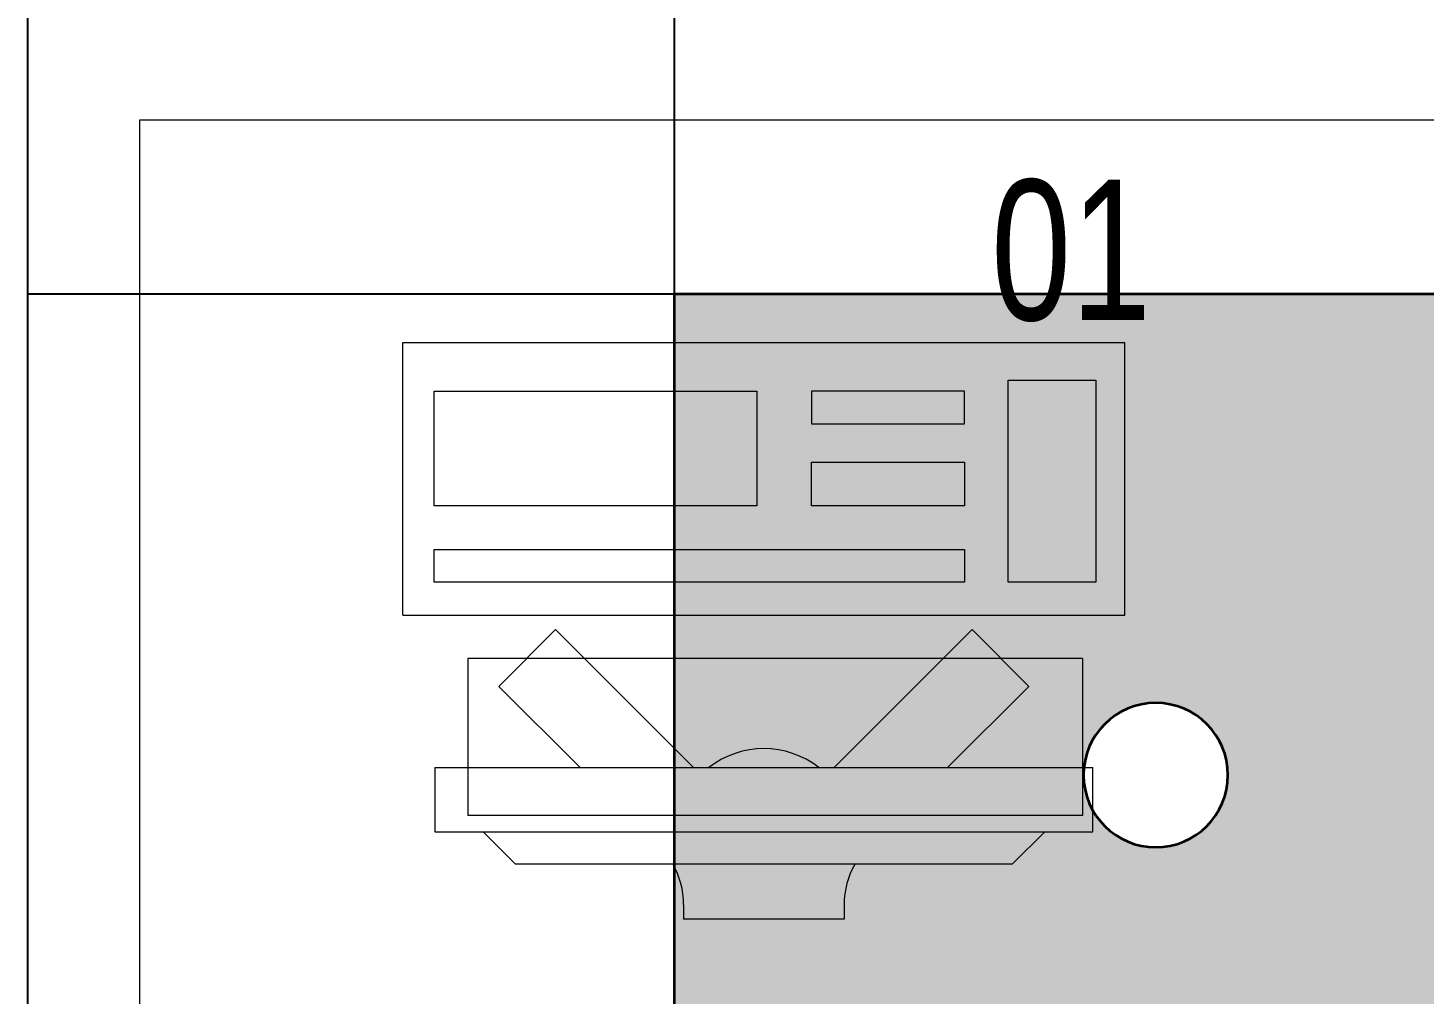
# Model space of a CAD drawing. Header units: inches. Extents: x -12418 to 183584, y -29325 to 19878.
# Drawn here: x 40997 to 41867, y -10037 to -9434 of the extents above; entities that cross this region are included whole.
import ezdxf
from ezdxf.enums import TextEntityAlignment as Align

# ---------------------------------------------------------------- set-up
doc = ezdxf.new("R2010")
doc.units = ezdxf.units.IN
doc.header["$LTSCALE"] = 25
doc.header["$MEASUREMENT"] = 0
doc.linetypes.add('DASHDOT', pattern=[25.4, 12.7, -6.35, 0, -6.35])
doc.layers.get('0').update_dxf_attribs({"color": 8})
for name, color, linetype, lineweight in [('00-Ground Floor$0$72_EGR_EQP_TAG', 142, 'Continuous', 5), ('00-Ground Floor$0$LOADING', 253, 'Continuous', 5), ('00-Ground Floor$0$Walls', 251, 'Continuous', 5), ('E-LITE-CIRC-NUMB', 6, 'Continuous', 25), ('E-LITE-CLNG', 150, 'Continuous', 35), ('E-LITE-CLNG-CNDT', 6, 'DASHDOT', 35), ('E-LITE-CTRL', 6, 'Continuous', 25), ('E-LITE-IDEN', 6, 'Continuous', 25)]:
    doc.layers.add(name, color=color, linetype=linetype, lineweight=lineweight)
doc.layers.add('00-Ground Floor$0$False Ceiling', color=251, linetype='Continuous')
doc.styles.add('00-Ground Floor$0$X3G_ENTITY_257CFD', font='swisscl.ttf', dxfattribs={"height": 200})
doc.styles.add('DC_Simplex', font='SIMPLEX.shx', dxfattribs={"width": 0.7})

# ---------------------------------------------------------------- blocks, each defined once
blk = doc.blocks.new('00-Ground Floor$0$GF21043-P')
at = {"color": 0}
for p, q in [((0.8, 0), (0.8, 0.75)), ((-0.8, 0), (0.8, 0))]:
    blk.add_line(p, q, dxfattribs=at)
blk = doc.blocks.new('00-Ground Floor$0$ITCWLS1-P')
at = {"layer": '00-Ground Floor$0$LOADING'}
for p, q in [((-0.17, 0.45), (-0.17, 0)), ((-0.17, 0.45), (0, 0.45)), ((0, 0.45), (0, 0)), ((-0.26509, 0.43, 0), (-0.30509, 0.43, 0)), ((-0.30509, 0.43, 0), (-0.30509, 0.02, 0)), ((-0.26509, 0.43, 0), (-0.26509, 0.02, 0)), ((-0.14957, 0.43047), (-0.12914, 0.43047)), ((-0.12914, 0.43047), (-0.12914, 0.40893)), ((-0.197, 0.40939), (-0.295, 0.40939)), ((-0.295, 0.02639), (-0.295, 0.40939)), ((-0.197, 0.02639), (-0.197, 0.40939)), ((-0.32509, 0.38, 0), (-0.30509, 0.4, 0)), ((-0.32509, 0.38, 0), (-0.32509, 0.07, 0)), ((-0.35032, 0.275), (-0.35961, 0.275)), ((-0.35961, 0.175), (-0.35961, 0.275)), ((-0.35032, 0.175), (-0.35961, 0.175)), ((-0.32509, 0.07, 0), (-0.30509, 0.05, 0)), ((-0.197, 0.02639), (-0.295, 0.02639)), ((-0.30509, 0.02, 0), (-0.26509, 0.02, 0)), ((-0.17, 0), (0, 0))]:
    blk.add_line(p, q, dxfattribs=at)
at = {"layer": '00-Ground Floor$0$LOADING', "extrusion": (2.48281e-10, 3.18408e-10, -1)}
for p, q in [((-0.26509, 0.33952), (-0.21443, 0.39019)), ((-0.17907, 0.35483), (-0.21443, 0.39019)), ((-0.26509, 0.26881), (-0.17907, 0.35483))]:
    blk.add_line(p, q, dxfattribs=at)
at = {"layer": '00-Ground Floor$0$LOADING', "extrusion": (2.48281e-10, -3.18408e-10, -1)}
for p, q in [((-0.26509, 0.18119), (-0.17907, 0.09517)), ((-0.26509, 0.11048), (-0.21443, 0.05981)), ((-0.17907, 0.09517), (-0.21443, 0.05981))]:
    blk.add_line(p, q, dxfattribs=at)
at = {"layer": '00-Ground Floor$0$LOADING'}
for points in [[(-0.12914, 0.40893), (-0.12914, 0.09996), (-0.14957, 0.09996), (-0.14957, 0.43047)], [(-0.14957, 0.09997), (-0.14957, 0.09997), (-0.14957, 0.09997), (-0.14957, 0.09997), (-0.14957, 0.09997), (-0.14957, 0.09997), (-0.14957, 0.09997), (-0.14957, 0.09997), (-0.14957, 0.09997)], [(-0.14957, 0.09997), (-0.14957, 0.09997), (-0.14957, 0.09997), (-0.14957, 0.09997), (-0.14957, 0.09997), (-0.14957, 0.09997), (-0.14957, 0.09997), (-0.14957, 0.09997), (-0.14957, 0.09997), (-0.14957, 0.09997), (-0.14957, 0.09997), (-0.14957, 0.09997), (-0.14957, 0.09997), (-0.14957, 0.09997), (-0.14957, 0.09997), (-0.14957, 0.09997), (-0.14957, 0.09997), (-0.14957, 0.09997)], [(-0.14957, 0.09996), (-0.14957, 0.09996), (-0.14957, 0.09996), (-0.14957, 0.09996), (-0.14957, 0.09996), (-0.14957, 0.09996), (-0.14957, 0.09996), (-0.14957, 0.09996), (-0.14957, 0.09996), (-0.14957, 0.09996)], [(-0.14957, 0.09996), (-0.14957, 0.09996), (-0.14957, 0.09996), (-0.14957, 0.09996), (-0.14957, 0.09996), (-0.14957, 0.09996), (-0.14957, 0.09996)], [(-0.14957, 0.09997), (-0.14957, 0.09997), (-0.14957, 0.09997), (-0.14957, 0.09997), (-0.14957, 0.09997), (-0.14957, 0.09997), (-0.14957, 0.09997), (-0.14957, 0.09997), (-0.14957, 0.09997), (-0.14957, 0.09997)], [(-0.14957, 0.09997), (-0.14957, 0.09997), (-0.14957, 0.09997), (-0.14957, 0.09997), (-0.14957, 0.09997), (-0.14957, 0.09997), (-0.14957, 0.09997), (-0.14957, 0.09997), (-0.14957, 0.09997), (-0.14957, 0.09997), (-0.14957, 0.09997), (-0.14957, 0.09997), (-0.14957, 0.09997), (-0.14957, 0.09997), (-0.14957, 0.09997)], [(-0.14957, 0.09997), (-0.14957, 0.09997), (-0.14957, 0.09997), (-0.14957, 0.09997), (-0.14957, 0.09997), (-0.14957, 0.09997), (-0.14957, 0.09997), (-0.14957, 0.09997), (-0.14957, 0.09997), (-0.14957, 0.09997)], [(-0.14957, 0.09997), (-0.14957, 0.09997), (-0.14957, 0.09997), (-0.14957, 0.09997), (-0.14957, 0.09997), (-0.14957, 0.09997), (-0.14957, 0.09997), (-0.14957, 0.09997), (-0.14957, 0.09997), (-0.14957, 0.09997)], [(-0.14957, 0.09996), (-0.14957, 0.09996), (-0.14957, 0.09996), (-0.14957, 0.09996), (-0.14957, 0.09996), (-0.14957, 0.09996), (-0.14957, 0.09996), (-0.14957, 0.09996), (-0.14957, 0.09996), (-0.14957, 0.09996), (-0.14957, 0.09996), (-0.14957, 0.09996), (-0.14957, 0.09996), (-0.14957, 0.09996), (-0.14957, 0.09996), (-0.14957, 0.09996), (-0.14957, 0.09996), (-0.14957, 0.09996), (-0.14957, 0.09997), (-0.14957, 0.09997), (-0.14957, 0.09997), (-0.14957, 0.09997), (-0.14957, 0.09997), (-0.14957, 0.09997), (-0.14957, 0.09997), (-0.14957, 0.09997), (-0.14957, 0.09997), (-0.14957, 0.09997), (-0.14957, 0.09997), (-0.14957, 0.09997), (-0.14957, 0.09997), (-0.14957, 0.09997), (-0.14956, 0.09997), (-0.14956, 0.09997), (-0.14956, 0.09997), (-0.14956, 0.09996), (-0.14956, 0.09996), (-0.14956, 0.09996), (-0.14956, 0.09996), (-0.14956, 0.09996), (-0.14956, 0.09996), (-0.14956, 0.09996), (-0.14956, 0.09996), (-0.14956, 0.09996), (-0.14956, 0.09996), (-0.14956, 0.09996), (-0.14956, 0.09996), (-0.14956, 0.09996), (-0.14957, 0.09996), (-0.14957, 0.09996), (-0.14957, 0.09996), (-0.14957, 0.09996), (-0.14957, 0.09996), (-0.14957, 0.09996)], [(-0.14957, 0.09996), (-0.14957, 0.09996), (-0.14957, 0.09996), (-0.14957, 0.09996), (-0.14957, 0.09996), (-0.14957, 0.09996), (-0.14957, 0.09996), (-0.14957, 0.09996), (-0.14957, 0.09996), (-0.14957, 0.09996), (-0.14957, 0.09997), (-0.14957, 0.09997), (-0.14957, 0.09997), (-0.14957, 0.09996), (-0.14957, 0.09996), (-0.14957, 0.09996), (-0.14957, 0.09996), (-0.14957, 0.09996), (-0.14957, 0.09996), (-0.14957, 0.09997), (-0.14957, 0.09997), (-0.14957, 0.09997), (-0.14957, 0.09997), (-0.14957, 0.09997), (-0.14957, 0.09997), (-0.14957, 0.09997), (-0.14957, 0.09997), (-0.14957, 0.09997), (-0.14957, 0.09997), (-0.14957, 0.09997), (-0.14957, 0.09997), (-0.14957, 0.09997), (-0.14957, 0.09997), (-0.14957, 0.09997), (-0.14957, 0.09997), (-0.14957, 0.09997), (-0.14957, 0.09997), (-0.14957, 0.09997), (-0.14957, 0.09997), (-0.14957, 0.09997), (-0.14957, 0.09997), (-0.14957, 0.09997), (-0.14957, 0.09997), (-0.14957, 0.09997), (-0.14957, 0.09997), (-0.14957, 0.09997), (-0.14957, 0.09997), (-0.14957, 0.09997), (-0.14957, 0.09997), (-0.14957, 0.09997), (-0.14957, 0.09997), (-0.14957, 0.09997), (-0.14957, 0.09997), (-0.14957, 0.09997), (-0.14957, 0.09997), (-0.14957, 0.09997), (-0.14957, 0.09997), (-0.14957, 0.09997), (-0.14957, 0.09997), (-0.14957, 0.09997), (-0.14957, 0.09997), (-0.14957, 0.09997), (-0.14957, 0.09997), (-0.14957, 0.09997), (-0.14957, 0.09997), (-0.14957, 0.09997), (-0.14957, 0.09997), (-0.14957, 0.09997), (-0.14957, 0.09997), (-0.14957, 0.09997), (-0.14957, 0.09997), (-0.14957, 0.09997), (-0.14957, 0.09997), (-0.14957, 0.09997), (-0.14957, 0.09997), (-0.14957, 0.09997), (-0.14957, 0.09997), (-0.14957, 0.09997), (-0.14957, 0.09997), (-0.14957, 0.09997), (-0.14956, 0.09997), (-0.14957, 0.09997), (-0.14957, 0.09997), (-0.14957, 0.09997), (-0.14957, 0.09997), (-0.14956, 0.09997), (-0.14957, 0.09997), (-0.14957, 0.09997), (-0.14957, 0.09997), (-0.14957, 0.09997), (-0.14957, 0.09997), (-0.14957, 0.09997), (-0.14957, 0.09997), (-0.14957, 0.09997), (-0.14957, 0.09997), (-0.14957, 0.09997), (-0.14956, 0.09997), (-0.14957, 0.09996), (-0.14957, 0.09996), (-0.14957, 0.09996), (-0.14956, 0.09996), (-0.14957, 0.09996), (-0.14957, 0.09996), (-0.14957, 0.09996), (-0.14957, 0.09996), (-0.14957, 0.09996), (-0.14957, 0.09996), (-0.14957, 0.09996), (-0.14957, 0.09996), (-0.14957, 0.09996), (-0.14957, 0.09996)], [(-0.14957, 0.09996), (-0.14957, 0.09996), (-0.14957, 0.09996), (-0.14957, 0.09996), (-0.14957, 0.09996), (-0.14957, 0.09996), (-0.14957, 0.09996), (-0.14957, 0.09996)], [(-0.14957, 0.09996), (-0.14957, 0.09996), (-0.14957, 0.09996), (-0.14957, 0.09996), (-0.14957, 0.09996), (-0.14957, 0.09996), (-0.14957, 0.09996), (-0.14957, 0.09996), (-0.14957, 0.09996), (-0.14957, 0.09996), (-0.14957, 0.09996), (-0.14957, 0.09996), (-0.14957, 0.09996), (-0.14957, 0.09996), (-0.14957, 0.09996), (-0.14957, 0.09996), (-0.14957, 0.09996), (-0.14957, 0.09996), (-0.14957, 0.09996), (-0.14957, 0.09996), (-0.14957, 0.09996), (-0.14957, 0.09996), (-0.14957, 0.09996), (-0.14957, 0.09996), (-0.14957, 0.09996), (-0.14957, 0.09996), (-0.14957, 0.09996), (-0.14957, 0.09996), (-0.14957, 0.09996), (-0.14957, 0.09996), (-0.14957, 0.09996), (-0.14957, 0.09996), (-0.14957, 0.09996), (-0.14957, 0.09996), (-0.14957, 0.09996), (-0.14957, 0.09996), (-0.14957, 0.09996), (-0.14957, 0.09996), (-0.14957, 0.09996), (-0.14957, 0.09996), (-0.14957, 0.09996), (-0.14957, 0.09996), (-0.14957, 0.09996), (-0.14957, 0.09996), (-0.14957, 0.09996), (-0.14957, 0.09996), (-0.14957, 0.09996), (-0.14957, 0.09996), (-0.14956, 0.09996), (-0.14956, 0.09996), (-0.14956, 0.09996), (-0.14956, 0.09996), (-0.14957, 0.09996), (-0.14957, 0.09996), (-0.14957, 0.09996), (-0.14957, 0.09996), (-0.14957, 0.09996), (-0.14957, 0.09996), (-0.14956, 0.09996), (-0.14957, 0.09996), (-0.14957, 0.09996), (-0.14957, 0.09996), (-0.14957, 0.09996), (-0.14957, 0.09996), (-0.14957, 0.09996), (-0.14957, 0.09996), (-0.14957, 0.09996), (-0.14957, 0.09996), (-0.14957, 0.09996), (-0.14956, 0.09996), (-0.14956, 0.09996), (-0.14957, 0.09996), (-0.14957, 0.09996), (-0.14957, 0.09996), (-0.14957, 0.09996), (-0.14957, 0.09996), (-0.14957, 0.09996), (-0.14957, 0.09996), (-0.14957, 0.09996), (-0.14957, 0.09996), (-0.14957, 0.09996), (-0.14957, 0.09996), (-0.14957, 0.09996), (-0.14957, 0.09996), (-0.14957, 0.09996), (-0.14957, 0.09996), (-0.14957, 0.09996), (-0.14957, 0.09996), (-0.14957, 0.09996)], [(-0.14957, 0.09996), (-0.14957, 0.09996), (-0.14957, 0.09996), (-0.14957, 0.09996), (-0.14957, 0.09996), (-0.14957, 0.09996), (-0.14957, 0.09996), (-0.14957, 0.09996), (-0.14957, 0.09996), (-0.14957, 0.09996), (-0.14957, 0.09996), (-0.14957, 0.09996)], [(-0.14957, 0.09996), (-0.14957, 0.09996), (-0.14956, 0.09996), (-0.14956, 0.09996), (-0.14956, 0.09996), (-0.14956, 0.09996), (-0.14957, 0.09996)], [(-0.14957, 0.09996), (-0.14957, 0.09996), (-0.14957, 0.09996), (-0.14957, 0.09996), (-0.14957, 0.09996), (-0.14957, 0.09996), (-0.14957, 0.09996), (-0.14957, 0.09996), (-0.14957, 0.09996), (-0.14956, 0.09996), (-0.14956, 0.09996), (-0.14956, 0.09996), (-0.14956, 0.09996), (-0.14956, 0.09996), (-0.14956, 0.09996), (-0.14956, 0.09996), (-0.14957, 0.09996)]]:
    blk.add_lwpolyline(points, dxfattribs=at)
for points in [[(-0.1019, 0.43047), (-0.03039, 0.43047), (-0.03039, 0.22944), (-0.1019, 0.22944)], [(-0.1019, 0.19536), (-0.07466, 0.19536), (-0.07466, 0.09996), (-0.1019, 0.09996)], [(-0.03039, 0.19536), (-0.05082, 0.19536), (-0.05082, 0.09996), (-0.03039, 0.09996)], [(-0.14956, 0.09996), (-0.14956, 0.09996), (-0.14956, 0.09996), (-0.14956, 0.09996), (-0.14956, 0.09996), (-0.14956, 0.09996), (-0.14956, 0.09996), (-0.14956, 0.09996), (-0.14957, 0.09996), (-0.14957, 0.09996), (-0.14957, 0.09996), (-0.14957, 0.09996), (-0.14957, 0.09996), (-0.14957, 0.09996), (-0.14957, 0.09996), (-0.14957, 0.09996), (-0.14957, 0.09996), (-0.14957, 0.09996), (-0.14957, 0.09996), (-0.14957, 0.09996), (-0.14957, 0.09996), (-0.14957, 0.09996), (-0.14957, 0.09996), (-0.14957, 0.09996), (-0.14957, 0.09996), (-0.14957, 0.09996), (-0.14957, 0.09996), (-0.14957, 0.09996), (-0.14957, 0.09996), (-0.14957, 0.09996), (-0.14957, 0.09996), (-0.14957, 0.09996), (-0.14957, 0.09996), (-0.14957, 0.09996), (-0.14957, 0.09996), (-0.14957, 0.09996), (-0.14957, 0.09996), (-0.14957, 0.09996), (-0.14957, 0.09996), (-0.14957, 0.09996), (-0.14957, 0.09996), (-0.14957, 0.09996), (-0.14957, 0.09996), (-0.14957, 0.09996), (-0.14957, 0.09996), (-0.14957, 0.09996), (-0.14957, 0.09996), (-0.14957, 0.09996), (-0.14957, 0.09996), (-0.14957, 0.09996), (-0.14957, 0.09996), (-0.14957, 0.09996), (-0.14957, 0.09996), (-0.14957, 0.09996), (-0.14957, 0.09996), (-0.14957, 0.09996), (-0.14957, 0.09996), (-0.14956, 0.09996), (-0.14956, 0.09996), (-0.14956, 0.09996), (-0.14956, 0.09996), (-0.14956, 0.09996), (-0.14956, 0.09996), (-0.14956, 0.09996), (-0.14956, 0.09996), (-0.14956, 0.09996), (-0.14956, 0.09996), (-0.14956, 0.09996), (-0.14956, 0.09996), (-0.14956, 0.09996), (-0.14956, 0.09996), (-0.14956, 0.09996), (-0.14956, 0.09996), (-0.14956, 0.09996), (-0.14956, 0.09996), (-0.14956, 0.09996), (-0.14956, 0.09996), (-0.14956, 0.09996), (-0.14956, 0.09996), (-0.14956, 0.09996), (-0.14956, 0.09996), (-0.14956, 0.09996), (-0.14956, 0.09996), (-0.14956, 0.09996), (-0.14956, 0.09996), (-0.14956, 0.09996), (-0.14956, 0.09996), (-0.14956, 0.09996), (-0.14956, 0.09996), (-0.14957, 0.09996), (-0.14957, 0.09996), (-0.14957, 0.09996), (-0.14957, 0.09996), (-0.14957, 0.09996), (-0.14957, 0.09996), (-0.14957, 0.09996), (-0.14957, 0.09996), (-0.14957, 0.09996), (-0.14957, 0.09996), (-0.14957, 0.09996), (-0.14957, 0.09996), (-0.14957, 0.09996), (-0.14957, 0.09996), (-0.14957, 0.09996), (-0.14957, 0.09996), (-0.14957, 0.09996), (-0.14957, 0.09996), (-0.14957, 0.09996), (-0.14957, 0.09996), (-0.14957, 0.09996), (-0.14957, 0.09996), (-0.14957, 0.09996), (-0.14957, 0.09996), (-0.14957, 0.09996), (-0.14957, 0.09996), (-0.14957, 0.09996), (-0.14957, 0.09996), (-0.14957, 0.09996), (-0.14957, 0.09996), (-0.14957, 0.09996), (-0.14957, 0.09996), (-0.14957, 0.09996), (-0.14957, 0.09996), (-0.14957, 0.09996), (-0.14957, 0.09996), (-0.14957, 0.09996), (-0.14957, 0.09996), (-0.14957, 0.09996), (-0.14957, 0.09996), (-0.14957, 0.09996), (-0.14957, 0.09996), (-0.14957, 0.09996), (-0.14957, 0.09996), (-0.14957, 0.09996), (-0.14957, 0.09996), (-0.14957, 0.09996), (-0.14957, 0.09996), (-0.14957, 0.09996), (-0.14957, 0.09996), (-0.14957, 0.09996), (-0.14957, 0.09996), (-0.14957, 0.09996), (-0.14957, 0.09996), (-0.14957, 0.09996), (-0.14957, 0.09996), (-0.14957, 0.09996), (-0.14957, 0.09996), (-0.14957, 0.09996), (-0.14957, 0.09996), (-0.14957, 0.09996), (-0.14957, 0.09996), (-0.14957, 0.09996), (-0.14957, 0.09996), (-0.14957, 0.09996), (-0.14956, 0.09996), (-0.14956, 0.09996), (-0.14956, 0.09996), (-0.14956, 0.09996), (-0.14956, 0.09996), (-0.14956, 0.09996), (-0.14956, 0.09996), (-0.14956, 0.09996), (-0.14956, 0.09996), (-0.14956, 0.09996), (-0.14956, 0.09996), (-0.14956, 0.09996), (-0.14956, 0.09996), (-0.14956, 0.09996), (-0.14956, 0.09996), (-0.14956, 0.09996), (-0.14956, 0.09996), (-0.14956, 0.09996), (-0.14956, 0.09996), (-0.14956, 0.09996), (-0.14956, 0.09996), (-0.14956, 0.09996), (-0.14956, 0.09996), (-0.14956, 0.09996), (-0.14956, 0.09996), (-0.14956, 0.09996), (-0.14956, 0.09996), (-0.14956, 0.09996), (-0.14956, 0.09996), (-0.14956, 0.09996), (-0.14956, 0.09996), (-0.14956, 0.09996), (-0.14956, 0.09996), (-0.14956, 0.09996), (-0.14956, 0.09996), (-0.14956, 0.09996), (-0.14956, 0.09996), (-0.14956, 0.09996), (-0.14956, 0.09996), (-0.14956, 0.09996), (-0.14956, 0.09996), (-0.14956, 0.09996), (-0.14956, 0.09996), (-0.14956, 0.09996), (-0.14956, 0.09996), (-0.14956, 0.09996), (-0.14956, 0.09996), (-0.14957, 0.09996), (-0.14957, 0.09996), (-0.14957, 0.09996), (-0.14957, 0.09996), (-0.14957, 0.09996), (-0.14957, 0.09996), (-0.14957, 0.09996), (-0.14957, 0.09996), (-0.14957, 0.09996), (-0.14957, 0.09996), (-0.14957, 0.09996), (-0.14957, 0.09996), (-0.14957, 0.09996), (-0.14957, 0.09996), (-0.14957, 0.09996), (-0.14957, 0.09996), (-0.14957, 0.09996), (-0.14957, 0.09996), (-0.14957, 0.09996), (-0.14957, 0.09996), (-0.14957, 0.09996), (-0.14957, 0.09996), (-0.14957, 0.09996), (-0.14957, 0.09996), (-0.14957, 0.09996), (-0.14957, 0.09996), (-0.14957, 0.09996), (-0.14957, 0.09996), (-0.14957, 0.09996), (-0.14957, 0.09996), (-0.14957, 0.09996), (-0.14957, 0.09996), (-0.14957, 0.09996), (-0.14957, 0.09996), (-0.14956, 0.09996), (-0.14956, 0.09996), (-0.14956, 0.09996), (-0.14956, 0.09996), (-0.14956, 0.09996), (-0.14956, 0.09996), (-0.14956, 0.09996), (-0.14956, 0.09996), (-0.14956, 0.09996), (-0.14956, 0.09996), (-0.14956, 0.09996), (-0.14956, 0.09996), (-0.14956, 0.09996), (-0.14956, 0.09996), (-0.14956, 0.09996), (-0.14956, 0.09996), (-0.14956, 0.09996), (-0.14956, 0.09996), (-0.14956, 0.09996), (-0.14956, 0.09996), (-0.14956, 0.09996), (-0.14956, 0.09996), (-0.14956, 0.09996), (-0.14956, 0.09996), (-0.14956, 0.09996), (-0.14956, 0.09996), (-0.14956, 0.09996), (-0.14956, 0.09996), (-0.14956, 0.09996), (-0.14956, 0.09996), (-0.14956, 0.09996), (-0.14956, 0.09996), (-0.14956, 0.09996), (-0.14956, 0.09996), (-0.14956, 0.09996), (-0.14956, 0.09996), (-0.14956, 0.09996), (-0.14956, 0.09996), (-0.14956, 0.09996), (-0.14956, 0.09996), (-0.14956, 0.09996), (-0.14956, 0.09996)], [(-0.14957, 0.09996), (-0.14957, 0.09996), (-0.14957, 0.09996), (-0.14957, 0.09996), (-0.14957, 0.09996), (-0.14957, 0.09996), (-0.14957, 0.09996), (-0.14957, 0.09996), (-0.14957, 0.09996), (-0.14957, 0.09996), (-0.14957, 0.09996), (-0.14957, 0.09996), (-0.14957, 0.09996), (-0.14957, 0.09996), (-0.14957, 0.09996), (-0.14957, 0.09996), (-0.14957, 0.09996), (-0.14957, 0.09996), (-0.14957, 0.09996), (-0.14957, 0.09996), (-0.14957, 0.09996), (-0.14957, 0.09996), (-0.14957, 0.09996), (-0.14957, 0.09996), (-0.14957, 0.09996), (-0.14957, 0.09996), (-0.14957, 0.09996), (-0.14957, 0.09996), (-0.14957, 0.09996), (-0.14957, 0.09996), (-0.14957, 0.09996), (-0.14957, 0.09996), (-0.14957, 0.09996), (-0.14957, 0.09996), (-0.14957, 0.09996), (-0.14957, 0.09996), (-0.14957, 0.09996), (-0.14957, 0.09996), (-0.14957, 0.09996), (-0.14957, 0.09996), (-0.14957, 0.09996), (-0.14957, 0.09996), (-0.14957, 0.09996), (-0.14957, 0.09996), (-0.14957, 0.09996), (-0.14957, 0.09996), (-0.14957, 0.09996), (-0.14957, 0.09996), (-0.14957, 0.09996), (-0.14957, 0.09996), (-0.14957, 0.09996), (-0.14957, 0.09996), (-0.14957, 0.09996), (-0.14957, 0.09996), (-0.14957, 0.09996), (-0.14957, 0.09996), (-0.14957, 0.09996), (-0.14957, 0.09996), (-0.14957, 0.09996), (-0.14957, 0.09996), (-0.14957, 0.09996), (-0.14957, 0.09996), (-0.14957, 0.09996), (-0.14957, 0.09996), (-0.14957, 0.09996), (-0.14957, 0.09996), (-0.14957, 0.09996), (-0.14957, 0.09996), (-0.14957, 0.09996), (-0.14957, 0.09996), (-0.14957, 0.09996), (-0.14957, 0.09996), (-0.14957, 0.09996), (-0.14957, 0.09996), (-0.14957, 0.09996), (-0.14957, 0.09996), (-0.14957, 0.09996), (-0.14957, 0.09996), (-0.14957, 0.09996), (-0.14957, 0.09996), (-0.14957, 0.09996), (-0.14957, 0.09996), (-0.14957, 0.09996), (-0.14957, 0.09996), (-0.14957, 0.09996), (-0.14957, 0.09996), (-0.14957, 0.09996), (-0.14957, 0.09996), (-0.14957, 0.09996), (-0.14957, 0.09996), (-0.14957, 0.09996), (-0.14957, 0.09996), (-0.14957, 0.09996), (-0.14957, 0.09996), (-0.14957, 0.09996), (-0.14957, 0.09996), (-0.14957, 0.09996), (-0.14957, 0.09996), (-0.14957, 0.09996), (-0.14957, 0.09996), (-0.14957, 0.09996), (-0.14957, 0.09996), (-0.14957, 0.09996), (-0.14957, 0.09996), (-0.14957, 0.09996), (-0.14957, 0.09996), (-0.14957, 0.09996), (-0.14957, 0.09996), (-0.14957, 0.09996), (-0.14957, 0.09996), (-0.14957, 0.09996), (-0.14957, 0.09996), (-0.14957, 0.09996), (-0.14957, 0.09996), (-0.14957, 0.09996), (-0.14957, 0.09996), (-0.14957, 0.09996), (-0.14957, 0.09996), (-0.14957, 0.09996), (-0.14957, 0.09996), (-0.14957, 0.09996), (-0.14957, 0.09996), (-0.14957, 0.09996), (-0.14957, 0.09996), (-0.14957, 0.09996), (-0.14957, 0.09996), (-0.14957, 0.09996), (-0.14957, 0.09996), (-0.14957, 0.09996), (-0.14957, 0.09996), (-0.14957, 0.09996), (-0.14957, 0.09996), (-0.14957, 0.09996), (-0.14957, 0.09996), (-0.14957, 0.09996), (-0.14957, 0.09996), (-0.14957, 0.09996), (-0.14957, 0.09996), (-0.14957, 0.09996), (-0.14957, 0.09996), (-0.14957, 0.09996), (-0.14957, 0.09996), (-0.14957, 0.09996), (-0.14957, 0.09996), (-0.14957, 0.09996), (-0.14957, 0.09996), (-0.14957, 0.09996), (-0.14957, 0.09996), (-0.14957, 0.09996), (-0.14957, 0.09996), (-0.14957, 0.09996), (-0.14957, 0.09996), (-0.14957, 0.09996), (-0.14957, 0.09996), (-0.14957, 0.09996), (-0.14957, 0.09996), (-0.14957, 0.09996), (-0.14957, 0.09996), (-0.14957, 0.09996), (-0.14957, 0.09996), (-0.14957, 0.09996), (-0.14957, 0.09996), (-0.14957, 0.09996), (-0.14957, 0.09996), (-0.14957, 0.09996), (-0.14957, 0.09996), (-0.14957, 0.09996), (-0.14957, 0.09996), (-0.14957, 0.09996), (-0.14957, 0.09996), (-0.14957, 0.09996), (-0.14957, 0.09996), (-0.14957, 0.09996), (-0.14957, 0.09996), (-0.14957, 0.09996), (-0.14957, 0.09996), (-0.14957, 0.09996), (-0.14957, 0.09996), (-0.14957, 0.09996), (-0.14957, 0.09996), (-0.14957, 0.09996), (-0.14957, 0.09996), (-0.14957, 0.09996), (-0.14957, 0.09996), (-0.14957, 0.09996), (-0.14957, 0.09996), (-0.14957, 0.09996), (-0.14957, 0.09996), (-0.14957, 0.09996), (-0.14957, 0.09996), (-0.14957, 0.09996), (-0.14957, 0.09996), (-0.14957, 0.09996), (-0.14957, 0.09996), (-0.14957, 0.09996), (-0.14957, 0.09996), (-0.14957, 0.09996), (-0.14957, 0.09996), (-0.14957, 0.09996), (-0.14957, 0.09996), (-0.14957, 0.09996), (-0.14957, 0.09996), (-0.14957, 0.09996), (-0.14957, 0.09996), (-0.14957, 0.09996), (-0.14957, 0.09996), (-0.14957, 0.09996), (-0.14957, 0.09996), (-0.14957, 0.09996), (-0.14957, 0.09996), (-0.14957, 0.09996), (-0.14957, 0.09996), (-0.14957, 0.09996), (-0.14957, 0.09996)], [(-0.14957, 0.09996), (-0.14957, 0.09996), (-0.14957, 0.09996), (-0.14957, 0.09996), (-0.14957, 0.09996), (-0.14957, 0.09996), (-0.14957, 0.09996), (-0.14957, 0.09996), (-0.14957, 0.09996), (-0.14957, 0.09996), (-0.14957, 0.09996), (-0.14957, 0.09996), (-0.14957, 0.09996), (-0.14957, 0.09996), (-0.14957, 0.09996), (-0.14957, 0.09996), (-0.14957, 0.09996), (-0.14957, 0.09996), (-0.14957, 0.09996), (-0.14957, 0.09996), (-0.14957, 0.09996), (-0.14957, 0.09996), (-0.14957, 0.09996), (-0.14957, 0.09996), (-0.14957, 0.09996), (-0.14957, 0.09996), (-0.14957, 0.09996), (-0.14957, 0.09996), (-0.14957, 0.09996), (-0.14957, 0.09996), (-0.14957, 0.09996), (-0.14957, 0.09996), (-0.14957, 0.09996), (-0.14957, 0.09996), (-0.14957, 0.09996), (-0.14957, 0.09996), (-0.14957, 0.09996), (-0.14957, 0.09996), (-0.14957, 0.09996), (-0.14957, 0.09996), (-0.14957, 0.09996), (-0.14957, 0.09996), (-0.14957, 0.09996), (-0.14957, 0.09996), (-0.14957, 0.09996), (-0.14957, 0.09996), (-0.14957, 0.09996), (-0.14957, 0.09996), (-0.14957, 0.09996), (-0.14957, 0.09996), (-0.14957, 0.09996), (-0.14957, 0.09996), (-0.14957, 0.09996), (-0.14957, 0.09996), (-0.14957, 0.09996), (-0.14957, 0.09996), (-0.14957, 0.09996), (-0.14957, 0.09996), (-0.14957, 0.09996), (-0.14957, 0.09996), (-0.14957, 0.09996), (-0.14957, 0.09996), (-0.14957, 0.09996), (-0.14957, 0.09996), (-0.14957, 0.09996), (-0.14957, 0.09996), (-0.14957, 0.09996), (-0.14957, 0.09996), (-0.14957, 0.09996), (-0.14957, 0.09996), (-0.14957, 0.09996), (-0.14957, 0.09996), (-0.14957, 0.09996), (-0.14957, 0.09996), (-0.14957, 0.09996), (-0.14957, 0.09996), (-0.14957, 0.09996), (-0.14957, 0.09996), (-0.14957, 0.09996), (-0.14957, 0.09996), (-0.14957, 0.09996), (-0.14957, 0.09996), (-0.14957, 0.09996), (-0.14957, 0.09996), (-0.14957, 0.09996), (-0.14957, 0.09996), (-0.14957, 0.09996), (-0.14957, 0.09996), (-0.14957, 0.09996), (-0.14957, 0.09996), (-0.14957, 0.09996), (-0.14957, 0.09996), (-0.14957, 0.09996), (-0.14957, 0.09996), (-0.14957, 0.09996), (-0.14957, 0.09996), (-0.14957, 0.09996), (-0.14957, 0.09996), (-0.14957, 0.09996), (-0.14957, 0.09996), (-0.14957, 0.09996), (-0.14957, 0.09996), (-0.14957, 0.09996), (-0.14957, 0.09996), (-0.14957, 0.09996), (-0.14957, 0.09996), (-0.14957, 0.09996), (-0.14957, 0.09996), (-0.14957, 0.09996), (-0.14957, 0.09996), (-0.14957, 0.09996), (-0.14957, 0.09996), (-0.14957, 0.09996), (-0.14957, 0.09996), (-0.14957, 0.09996), (-0.14957, 0.09996), (-0.14957, 0.09996), (-0.14957, 0.09996), (-0.14957, 0.09996), (-0.14957, 0.09996), (-0.14957, 0.09996), (-0.14957, 0.09996), (-0.14957, 0.09996), (-0.14957, 0.09996), (-0.14957, 0.09996), (-0.14957, 0.09996), (-0.14957, 0.09996), (-0.14957, 0.09996), (-0.14957, 0.09996), (-0.14957, 0.09996), (-0.14957, 0.09996), (-0.14957, 0.09996), (-0.14957, 0.09996), (-0.14957, 0.09996), (-0.14957, 0.09996), (-0.14957, 0.09996), (-0.14957, 0.09996), (-0.14957, 0.09996), (-0.14957, 0.09996), (-0.14957, 0.09996), (-0.14957, 0.09996), (-0.14957, 0.09996), (-0.14957, 0.09996), (-0.14957, 0.09996), (-0.14957, 0.09996), (-0.14957, 0.09996), (-0.14957, 0.09996), (-0.14957, 0.09996), (-0.14957, 0.09996), (-0.14957, 0.09996), (-0.14957, 0.09996), (-0.14957, 0.09996), (-0.14957, 0.09996), (-0.14957, 0.09996), (-0.14957, 0.09996), (-0.14957, 0.09996), (-0.14957, 0.09996), (-0.14957, 0.09996), (-0.14957, 0.09996), (-0.14957, 0.09996), (-0.14957, 0.09996), (-0.14957, 0.09996), (-0.14957, 0.09996), (-0.14957, 0.09996), (-0.14957, 0.09996), (-0.14957, 0.09996), (-0.14957, 0.09996), (-0.14957, 0.09996), (-0.14957, 0.09996), (-0.14957, 0.09996), (-0.14957, 0.09996), (-0.14957, 0.09996), (-0.14957, 0.09996), (-0.14957, 0.09996), (-0.14957, 0.09996), (-0.14957, 0.09996), (-0.14957, 0.09996), (-0.14957, 0.09996), (-0.14957, 0.09996), (-0.14957, 0.09996), (-0.14957, 0.09996), (-0.14957, 0.09996), (-0.14957, 0.09996), (-0.14957, 0.09996), (-0.14957, 0.09996), (-0.14957, 0.09996), (-0.14957, 0.09996), (-0.14957, 0.09996), (-0.14957, 0.09996), (-0.14957, 0.09996), (-0.14957, 0.09996), (-0.14957, 0.09996), (-0.14957, 0.09996), (-0.14957, 0.09996), (-0.14957, 0.09996), (-0.14957, 0.09996), (-0.14957, 0.09996), (-0.14957, 0.09996), (-0.14957, 0.09996), (-0.14957, 0.09996), (-0.14957, 0.09996), (-0.14957, 0.09996), (-0.14957, 0.09996), (-0.14957, 0.09996), (-0.14957, 0.09996), (-0.14957, 0.09996), (-0.14957, 0.09996), (-0.14957, 0.09996), (-0.14957, 0.09996), (-0.14957, 0.09996), (-0.14957, 0.09996), (-0.14957, 0.09996), (-0.14957, 0.09996), (-0.14957, 0.09996), (-0.14957, 0.09996), (-0.14957, 0.09996), (-0.14957, 0.09996), (-0.14957, 0.09996), (-0.14957, 0.09996)], [(-0.14957, 0.0727), (-0.02358, 0.0727), (-0.02358, 0.01818), (-0.14957, 0.01818)]]:
    blk.add_lwpolyline(points, close=True, dxfattribs=at)
for centre, radius, start, end in [((-0.35032, 0.325), 0.05, 270, 300.30934), ((-0.3089, 0.225), 0.05564, 321.94311, 38.05689), ((-0.35032, 0.125), 0.05, 59.69066, 90)]:
    blk.add_arc(centre, radius, start, end, dxfattribs=at)
blk = doc.blocks.new('00-Ground Floor$0$A$Ce9e1c4c3')
at = {"layer": '00-Ground Floor$0$False Ceiling', "color": 254}
blk.add_line((-59002.87, -12867.43, 0), (-59002.87, -8847.43, 0), dxfattribs=at)
at = {"layer": '00-Ground Floor$0$False Ceiling', "color": 254, "linetype": 'Continuous'}
for p, q in [((-58600, -12867.43), (-58600, -8847.43)), ((-59002.87, -9600), (-55142.47, -9600))]:
    blk.add_line(p, q, dxfattribs=at)
blk = doc.blocks.new('00-Ground Floor')
at = {"layer": '00-Ground Floor$0$Walls'}
blk.add_line((40997.13, -8847.43, 0), (40997.13, -12867.43, 0), dxfattribs=at)
at = {"layer": '00-Ground Floor$0$False Ceiling', "color": 254}
blk.add_blockref('00-Ground Floor$0$A$Ce9e1c4c3', (100000, 0), dxfattribs=at)
at = {"layer": '00-Ground Floor$0$LOADING', "extrusion": (2.24019e-05, 2.3432e-18, 1), "xscale": 1000, "yscale": 1000, "zscale": 1000, "rotation": 180}
blk.add_blockref('00-Ground Floor$0$GF21043-P', (41866.6, -9491.72, 0.92), dxfattribs=at)
at = {"layer": '00-Ground Floor$0$LOADING', "extrusion": (-1.94018e-16, 8.01373e-06, 1), "xscale": 1000.000000000009, "yscale": 1000.000000000009, "zscale": 1000.000000000009, "rotation": 90.0000000064647}
blk.add_blockref('00-Ground Floor$0$ITCWLS1-P', (41680.77, -9630.27, -0.09), dxfattribs=at)
at = {"layer": '00-Ground Floor$0$72_EGR_EQP_TAG', "insert": (41647.26, -9528.93, -0.01), "char_height": 87.473, "attachment_point": 2, "style": '00-Ground Floor$0$X3G_ENTITY_257CFD'}
blk.add_mtext('01', dxfattribs=at)
blk = doc.blocks.new('*U69')
h = blk.add_hatch(color=254)
h.dxf.hatch_style = 1
h.paths.add_polyline_path([(-300, 300), (-300, -300), (300, -300), (300, 300)])
edge = h.paths.add_edge_path(flags=16)
edge.add_arc((0, 0), 45, 0, 360)
blk.add_lwpolyline([(-300, 300), (-300, -300), (300, -300), (300, 300)], close=True)
blk.add_circle((0, 0), 45)
at = {"layer": 'E-LITE-CIRC-NUMB', "style": 'DC_Simplex', "width": 0.7, "flags": 8}
blk.add_attdef('CIRCUIT', text='', height=200, rotation=0, dxfattribs=at).set_placement((-473.9, 300), align=Align.RIGHT)
at = {"layer": 'E-LITE-CTRL', "style": 'DC_Simplex', "width": 0.7, "flags": 8}
blk.add_attdef('CONTROL', (1118.9, -935), '', height=200, rotation=360, dxfattribs=at)
at = {"layer": 'E-LITE-IDEN', "style": 'DC_Simplex', "width": 0.7, "flags": 8}
blk.add_attdef('TYPE', (-380, 183.23), '', height=200, rotation=360, dxfattribs=at)

msp = doc.modelspace()

# ---------------------------------------------------------------- block references
at = {"layer": 'E-LITE-CLNG', "xscale": -1}
msp.add_blockref('*U69', (41700, -9900), dxfattribs=at)
at = {"layer": 'E-LITE-CLNG-CNDT', "color": 1}
msp.add_blockref('00-Ground Floor', (0, 0), dxfattribs=at)

doc.saveas('drawing.dxf')
